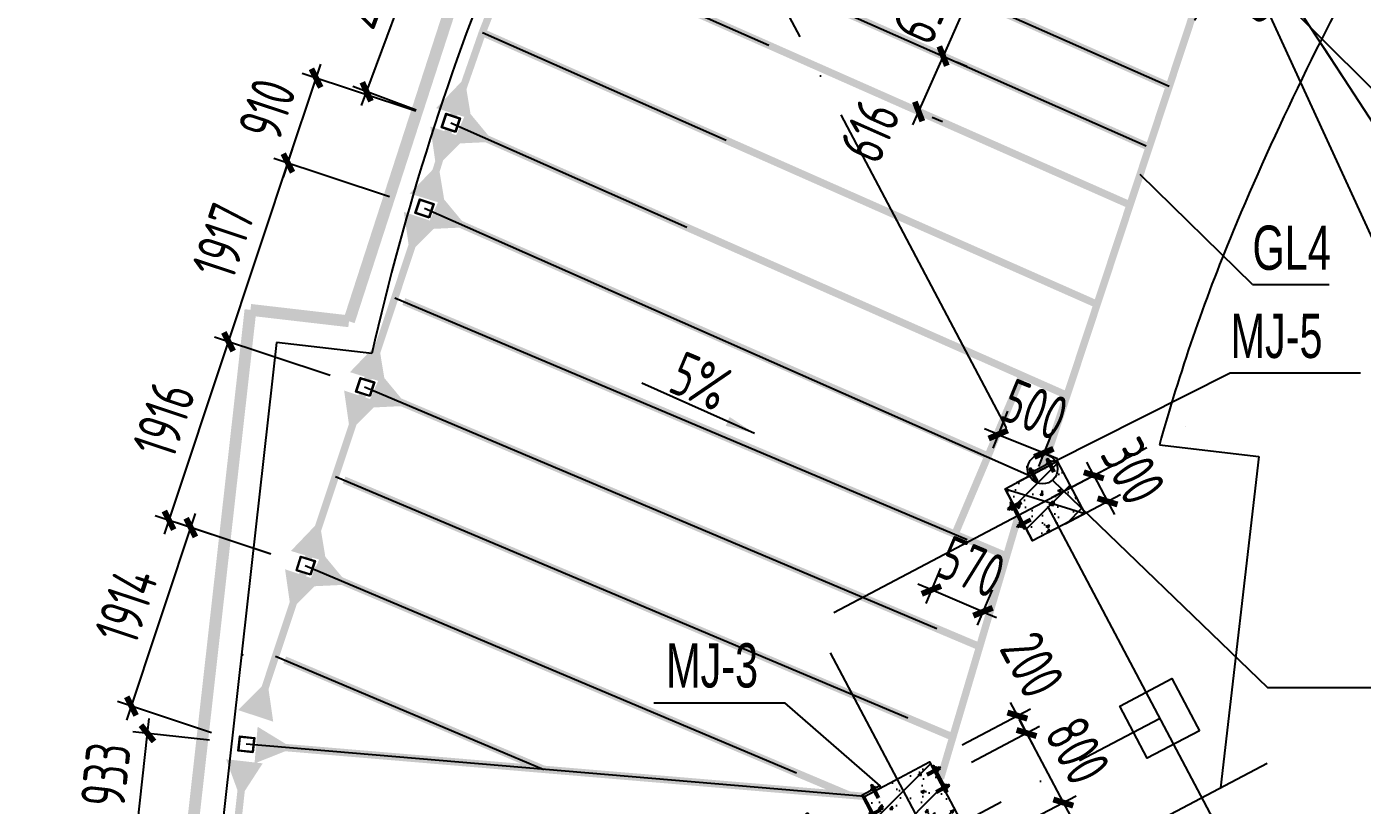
# Model space of a CAD drawing. Extents: x -803796 to -501762, y -1479216 to -846035.
# Drawn here: x -577955 to -564368, y -1308681 to -1300757 of the extents above; entities that cross this region are included whole.
import ezdxf

# ---------------------------------------------------------------- set-up
doc = ezdxf.new("R2010")
doc.units = 0
doc.header["$LTSCALE"] = 1500
for name, pattern in [('5102-12$0$5102-12$0$5102-12$0$DASH', [0.35, 0.25, -0.1]), ('CENTER', [2, 1.25, -0.25, 0.25, -0.25]), ('XREF-GRID-04区$0$ACAD_ISO04W100', [30, 24, -3, 0, -3])]:
    doc.linetypes.add(name, pattern=pattern)
doc.layers.get('0').update_dxf_attribs({"linetype": 'CONTINUOUS'})
doc.layers.get('Defpoints').update_dxf_attribs({"linetype": 'CONTINUOUS'})
for name, color, linetype in [('AR-INT DECO', 140, 'CONTINUOUS'), ('C18', 4, 'CENTER'), ('DIM', 3, 'CONTINUOUS'), ('HATCH', 254, 'CONTINUOUS'), ('L18', 6, 'CONTINUOUS'), ('L25', 7, 'CONTINUOUS'), ('P-WALL-NEW', 4, 'CONTINUOUS'), ('P-WALL-ORIG', 6, 'CONTINUOUS'), ('STPM_RBEAM_SIG', 2, 'CONTINUOUS'), ('STPM_SBEAM_THICK', 2, 'CONTINUOUS'), ('TEXT', 7, 'CONTINUOUS'), ('THIN', 7, 'CONTINUOUS'), ('XREF-GRID-04区$0$A-DOTE', 14, 'XREF-GRID-04区$0$ACAD_ISO04W100'), ('XREF-GRID-04区$0$AXIS', 3, 'CONTINUOUS')]:
    doc.layers.add(name, color=color, linetype=linetype)
doc.styles.add('TSSD_Dimension', font='Tssdeng.shx', dxfattribs={"width": 0.7, "bigfont": 'hztxt.shx'})
doc.styles.add('TSSD_Label', font='tj03-romans1.shx', dxfattribs={"width": 0.7, "bigfont": 'hztxt.shx'})
doc.styles.add('TSSD_NORM', font='tssdeng.shx', dxfattribs={"width": 0.7, "bigfont": 'hztxt.shx'})
doc.dimstyles.get("Standard").update_dxf_attribs({"dimtxt": 0.18, "dimasz": 0.18, "dimexe": 0.18, "dimexo": 0.0625, "dimgap": 0.09, "dimtad": 0, "dimtih": 1, "dimtoh": 1, "dimdec": 4, "dimzin": 0, "dimdsep": 46, "dimtxsty": 'Standard', "dimcen": 0.09, "dimadec": 0, "dimazin": 0, "dimtfac": 1, "dimtdec": 4, "dimtofl": 0, "dimtmove": 0, "dimatfit": 3, "dimfxl": 1, "dimtolj": 1, "dimtzin": 0, "dimarcsym": 0})
doc.dimstyles.new('TSSD_150_150', dxfattribs={"dimtxt": 450, "dimasz": 150, "dimexe": 150, "dimexo": 375, "dimgap": 150, "dimtad": 1, "dimdec": 0, "dimzin": 0, "dimdsep": 46, "dimtxsty": 'TSSD_Dimension', "dimblk": 'ARCHTICK', "dimblk1": 'ARCHTICK', "dimblk2": 'ARCHTICK', "dimcen": 0, "dimdle": 150, "dimclrt": 7, "dimadec": 0, "dimazin": 0, "dimtfac": 1, "dimtdec": 0, "dimtix": 1, "dimtmove": 2, "dimatfit": 3, "dimfxl": 1, "dimtolj": 1, "dimtzin": 0, "dimarcsym": 0})
pattern_1 = [(50, (-438885.55, -1416324.94), (358.6301, -31.37607), [37.5, -412.5]), (355, (-438885.55, -1416324.94), (-69.3757, 376.0961), [30, -330]), (100.4514, (-438855.67, -1416327.56), (289.2547, 344.7198), [31.8701, -350.57106]), (46.1842, (-438885.55, -1416224.94), (533.6205, -82.7595), [56.25, -618.75]), (96.6356, (-438841.1, -1416231.84), (467.3314, 487.059), [47.8051, -525.8565]), (351.1842, (-438885.55, -1416224.94), (467.331, 487.0593), [45, -495]), (21, (-438835.55, -1416249.94), (298.45353, -201.30945), [37.5, -412.5]), (326, (-438835.55, -1416249.94), (121.6577, 362.575), [30, -330]), (71.4514, (-438810.68, -1416266.72), (420.1113, 161.26525), [31.8701, -350.57106]), (37.5, (-438885.55, -1416324.94), (6.07993, 166.44693), [0, -326, 0, -335, 0, -331.25]), (7.5, (-438885.55, -1416324.94), (131.53477, 197.20586), [0, -191, 0, -318.5, 0, -126.25]), (327.5, (-438997.05, -1416324.94), (266.91122, -11.27744), [0, -125, 0, -390, 0, -517.5]), (317.5, (-439047.05, -1416324.94), (291.5931, 50.0525), [0, -162.5, 0, -259, 0, -367.5]), (45, (-438885.55, -1416324.94), (-176.7767, 176.7767), [])]

# ---------------------------------------------------------------- blocks, each defined once
blk = doc.blocks.new('_ArchTick')
at = {"color": 0, "linetype": 'ByBlock', "const_width": 0.4}
blk.add_lwpolyline([(-0.5, -0.5), (0.5, 0.5)], dxfattribs=at)
blk = doc.blocks.new('*D431')
at = {"layer": 'Defpoints', "color": 0, "transparency": 16777216}
for p in [(-576286, -1305855), (-575118, -1306243), (-575721, -1308060)]:
    blk.add_point(p, dxfattribs=at)
at = {"layer": 'DIM', "color": 0, "lineweight": -2, "transparency": 16777216}
for p, q in [((-576937, -1307814), (-576239, -1305712)), ((-575473, -1306125), (-576428, -1305807)), ((-576077, -1307942), (-577032, -1307624))]:
    blk.add_line(p, q, dxfattribs=at)
at = {"layer": 'DIM', "color": 0, "lineweight": -2, "transparency": 16777216, "xscale": 150, "yscale": 150, "zscale": 150}
for p, rotation in [((-576286, -1305855), 71.61509987164042), ((-576890, -1307671), 251.6150998716404)]:
    blk.add_blockref('_ArchTick', p, dxfattribs=dict(at, rotation=rotation))
at = {"layer": 'DIM', "color": 7, "transparency": 16777216, "insert": (-576944, -1306645), "char_height": 450, "attachment_point": 5, "rotation": 71.6151, "style": 'TSSD_Dimension'}
blk.add_mtext('\\A1;1914', dxfattribs=at)
blk = doc.blocks.new('*D432')
at = {"layer": 'Defpoints', "color": 0, "transparency": 16777216}
for p in [(-575902, -1303963), (-574513, -1304425), (-575121, -1306241)]:
    blk.add_point(p, dxfattribs=at)
at = {"layer": 'DIM', "color": 0, "lineweight": -2, "transparency": 16777216}
for p, q in [((-576554, -1305923), (-575855, -1303821)), ((-574869, -1304307), (-576045, -1303916)), ((-575477, -1306123), (-576649, -1305734))]:
    blk.add_line(p, q, dxfattribs=at)
at = {"layer": 'DIM', "color": 0, "lineweight": -2, "transparency": 16777216, "xscale": 150, "yscale": 150, "zscale": 150}
for p, rotation in [((-575902, -1303963), 71.61509987164042), ((-576507, -1305781), 251.6150998716404)]:
    blk.add_blockref('_ArchTick', p, dxfattribs=dict(at, rotation=rotation))
at = {"layer": 'DIM', "color": 7, "transparency": 16777216, "insert": (-576560, -1304754), "char_height": 450, "attachment_point": 5, "rotation": 71.6151, "style": 'TSSD_Dimension'}
blk.add_mtext('\\A1;1916', dxfattribs=at)
blk = doc.blocks.new('*D433')
at = {"layer": 'Defpoints', "color": 0, "transparency": 16777216}
for p in [(-575298, -1302144), (-573909, -1302606), (-574513, -1304425)]:
    blk.add_point(p, dxfattribs=at)
at = {"layer": 'DIM', "color": 0, "lineweight": -2, "transparency": 16777216}
for p, q in [((-575950, -1304106), (-575251, -1302002)), ((-574265, -1302488), (-575440, -1302097)), ((-574869, -1304307), (-576045, -1303916))]:
    blk.add_line(p, q, dxfattribs=at)
at = {"layer": 'DIM', "color": 0, "lineweight": -2, "transparency": 16777216, "xscale": 150, "yscale": 150, "zscale": 150}
for p, rotation in [((-575298, -1302144), 71.61509987164042), ((-575903, -1303963), 251.6150998716404)]:
    blk.add_blockref('_ArchTick', p, dxfattribs=dict(at, rotation=rotation))
at = {"layer": 'DIM', "color": 7, "transparency": 16777216, "insert": (-575956, -1302936), "char_height": 450, "attachment_point": 5, "rotation": 71.6151, "style": 'TSSD_Dimension'}
blk.add_mtext('\\A1;1917', dxfattribs=at)
blk = doc.blocks.new('*D434')
at = {"layer": 'Defpoints', "color": 0, "transparency": 16777216}
for p in [(-575011, -1301281), (-573640, -1301737), (-573909, -1302606)]:
    blk.add_point(p, dxfattribs=at)
at = {"layer": 'DIM', "color": 0, "lineweight": -2, "transparency": 16777216}
for p, q in [((-575011, -1301281), (-574964, -1301139)), ((-575298, -1302144), (-575011, -1301281)), ((-573996, -1301618), (-575153, -1301234)), ((-574265, -1302488), (-575440, -1302097)), ((-575298, -1302144), (-575345, -1302287))]:
    blk.add_line(p, q, dxfattribs=at)
at = {"layer": 'DIM', "color": 0, "lineweight": -2, "transparency": 16777216, "xscale": 150, "yscale": 150, "zscale": 150}
for p, rotation in [((-575011, -1301281), 251.6150998716404), ((-575298, -1302144), 71.61509987164042)]:
    blk.add_blockref('_ArchTick', p, dxfattribs=dict(at, rotation=rotation))
at = {"layer": 'DIM', "color": 7, "transparency": 16777216, "insert": (-575510, -1301595), "char_height": 450, "attachment_point": 5, "rotation": 71.6151, "style": 'TSSD_Dimension'}
blk.add_mtext('\\A1;910', dxfattribs=at)
blk = doc.blocks.new('*D435')
at = {"layer": 'Defpoints', "color": 0, "transparency": 16777216}
for p in [(-573789, -1299511), (-572932, -1299828), (-573640, -1301737)]:
    blk.add_point(p, dxfattribs=at)
at = {"layer": 'DIM', "color": 0, "lineweight": -2, "transparency": 16777216}
for p, q in [((-574549, -1301560), (-573737, -1299370)), ((-573284, -1299698), (-573929, -1299458)), ((-573992, -1301606), (-574637, -1301367))]:
    blk.add_line(p, q, dxfattribs=at)
at = {"layer": 'DIM', "color": 0, "lineweight": -2, "transparency": 16777216, "xscale": 150, "yscale": 150, "zscale": 150}
for p, rotation in [((-573789, -1299511), 69.64615352391415), ((-574497, -1301419), 249.6461535239141)]:
    blk.add_blockref('_ArchTick', p, dxfattribs=dict(at, rotation=rotation))
at = {"layer": 'DIM', "color": 7, "transparency": 16777216, "insert": (-574494, -1300334), "char_height": 450, "attachment_point": 5, "rotation": 69.6462, "style": 'TSSD_Dimension'}
blk.add_mtext('\\A1;2036', dxfattribs=at)
blk = doc.blocks.new('*D487')
at = {"layer": 'Defpoints', "color": 0, "transparency": 16777216}
for p in [(-576727, -1307948), (-575721, -1308060), (-575824, -1308987)]:
    blk.add_point(p, dxfattribs=at)
at = {"layer": 'DIM', "color": 0, "lineweight": -2, "transparency": 16777216}
for p, q in [((-576727, -1307948), (-576710, -1307799)), ((-576094, -1308018), (-576876, -1307932)), ((-576829, -1308875), (-576727, -1307948)), ((-576197, -1308945), (-576979, -1308859)), ((-576829, -1308875), (-576846, -1309024))]:
    blk.add_line(p, q, dxfattribs=at)
at = {"layer": 'DIM', "color": 0, "lineweight": -2, "transparency": 16777216, "xscale": 150, "yscale": 150, "zscale": 150}
for p, rotation in [((-576727, -1307948), 263.674276802154), ((-576829, -1308875), 83.67427680215405)]:
    blk.add_blockref('_ArchTick', p, dxfattribs=dict(at, rotation=rotation))
at = {"layer": 'DIM', "color": 7, "transparency": 16777216, "insert": (-577151, -1308370), "char_height": 450, "attachment_point": 5, "rotation": 83.6743, "style": 'TSSD_Dimension'}
blk.add_mtext('\\A1;933', dxfattribs=at)
blk = doc.blocks.new('*D690')
at = {"layer": 'Defpoints', "color": 0, "transparency": 16777216}
for p in [(-568733, -1301012), (-568983, -1301575), (-568882, -1301620)]:
    blk.add_point(p, dxfattribs=at)
at = {"layer": 'DIM', "color": 0, "lineweight": -2, "transparency": 16777216}
for p, q in [((-568572, -1300919), (-568943, -1301757)), ((-568390, -1301163), (-568496, -1301117)), ((-568640, -1301727), (-568745, -1301680))]:
    blk.add_line(p, q, dxfattribs=at)
at = {"layer": 'DIM', "color": 0, "lineweight": -2, "transparency": 16777216, "xscale": 150, "yscale": 150, "zscale": 150}
for p, rotation in [((-568633, -1301056), 66.1402366650679), ((-568882, -1301620), 246.1402366650679)]:
    blk.add_blockref('_ArchTick', p, dxfattribs=dict(at, rotation=rotation))
at = {"layer": 'DIM', "color": 7, "transparency": 16777216, "insert": (-569379, -1301817), "char_height": 450, "attachment_point": 5, "rotation": 66.1402, "style": 'TSSD_Dimension'}
blk.add_mtext('\\A1;616', dxfattribs=at)
blk = doc.blocks.new('*D692')
at = {"layer": 'Defpoints', "color": 0, "transparency": 16777216}
for p in [(-568470, -1300417), (-568733, -1301012), (-568633, -1301056)]:
    blk.add_point(p, dxfattribs=at)
at = {"layer": 'DIM', "color": 0, "lineweight": -2, "transparency": 16777216}
for p, q in [((-568370, -1300461), (-568309, -1300324)), ((-568370, -1300461), (-568633, -1301056)), ((-568127, -1300568), (-568233, -1300522)), ((-568633, -1301056), (-568693, -1301193)), ((-568390, -1301163), (-568496, -1301117))]:
    blk.add_line(p, q, dxfattribs=at)
at = {"layer": 'DIM', "color": 0, "lineweight": -2, "transparency": 16777216, "xscale": 150, "yscale": 150, "zscale": 150}
for p, rotation in [((-568370, -1300461), 246.1402366650549), ((-568633, -1301056), 66.14023666505493)]:
    blk.add_blockref('_ArchTick', p, dxfattribs=dict(at, rotation=rotation))
at = {"layer": 'DIM', "color": 7, "transparency": 16777216, "insert": (-568844, -1300607), "char_height": 450, "attachment_point": 5, "rotation": 66.1402, "style": 'TSSD_Dimension'}
blk.add_mtext('\\A1;651', dxfattribs=at)
blk = doc.blocks.new('LMM12A')
at = {"layer": 'L18'}
for p, q in [((0, 7.8), (0, -7.8)), ((9.8, 10.4), (1, 10.4)), ((9.8, 5.2), (1, 5.2)), ((10.8, 7.8), (10.8, -7.8)), ((9.8, -5.2), (1, -5.2)), ((9.8, -10.4), (1, -10.4))]:
    blk.add_line(p, q, dxfattribs=at)
for centre, radius, start, end in [((3.7, 7.8), 3.74, 136, 224), ((13.4, 0), 13.4, 157.15841, 202.84159), ((7.1, 7.8), 3.74, 316, 44), ((-2.6, 0), 13.4, 337.15841, 22.84159), ((3.7, -7.8), 3.74, 136, 224), ((7.1, -7.8), 3.74, 316, 44)]:
    blk.add_arc(centre, radius, start, end, dxfattribs=at)
blk = doc.blocks.new('A$C40232FC0')
blk.add_lwpolyline([(0, 82), (300, 82), (300, 102), (0, 102)], close=True)
at = {"layer": 'C18'}
for p, q in [((50, 0), (50, 145)), ((250, 0), (250, 145))]:
    blk.add_line(p, q, dxfattribs=at)
at = {"layer": 'L18'}
for p, q in [((41, 127), (41, 149)), ((41, 149), (59, 149)), ((45, 128), (45, 149)), ((55, 128), (55, 149)), ((59, 127), (59, 149)), ((241, 127), (241, 149)), ((241, 149), (259, 149)), ((245, 128), (245, 149)), ((255, 128), (255, 149)), ((259, 127), (259, 149)), ((39, 0), (39, 102)), ((43, 0), (43, 102)), ((57, 0), (57, 102)), ((60, 0), (60, 102)), ((239, 0), (239, 102)), ((243, 0), (243, 102)), ((257, 0), (257, 102)), ((260, 0), (260, 102))]:
    blk.add_line(p, q, dxfattribs=at)
at = {"layer": 'L25'}
for p, q in [((17, 102), (17, 110)), ((17, 110), (83, 110)), ((83, 102), (17, 102)), ((83, 110), (83, 102)), ((217, 102), (217, 110)), ((217, 110), (283, 110)), ((283, 102), (217, 102)), ((283, 110), (283, 102))]:
    blk.add_line(p, q, dxfattribs=at)
at = {"layer": 'L18', "extrusion": (0, 0, -1), "xscale": 1.666666666686069, "yscale": 1.666666666686069, "zscale": -1.666666666666666, "rotation": 90}
for p in [(-50, 110), (-250, 110)]:
    blk.add_blockref('LMM12A', p, dxfattribs=at)
blk = doc.blocks.new('A$C5A2A551F')
blk.add_lwpolyline([(1900, 5168), (1900, 668), (0, 668), (0, 468), (2100, 468), (2100, 5168)], close=True)
at = {"layer": 'C18'}
for p, q in [((1080, 4668), (2525, 4668)), ((700, 1488), (700, 43)), ((1080, 2668), (2525, 2668))]:
    blk.add_line(p, q, dxfattribs=at)
at = {"layer": 'L18'}
for p, q in [((1080, 4773), (2100, 4773)), ((1080, 4740), (2100, 4740)), ((1080, 4596), (2100, 4596)), ((1080, 4563), (2100, 4563)), ((2346, 4755), (2568, 4755)), ((2346, 4581), (2568, 4581)), ((2363, 4722), (2568, 4722)), ((2363, 4615), (2568, 4615)), ((2568, 4755), (2568, 4581)), ((1080, 2773), (2100, 2773)), ((1080, 2740), (2100, 2740)), ((2346, 2755), (2568, 2755)), ((2363, 2722), (2568, 2722)), ((2568, 2755), (2568, 2581)), ((595, 1488), (595, 468)), ((628, 1488), (628, 468)), ((772, 1488), (772, 468)), ((805, 1488), (805, 468)), ((1080, 2596), (2100, 2596)), ((1080, 2563), (2100, 2563)), ((2346, 2581), (2568, 2581)), ((2363, 2615), (2568, 2615)), ((613, 222), (613, 0)), ((787, 0), (613, 0)), ((647, 205), (647, 0)), ((754, 205), (754, 0)), ((787, 222), (787, 0))]:
    blk.add_line(p, q, dxfattribs=at)
at = {"layer": 'L25'}
for p, q in [((2100, 4335), (2100, 5001)), ((2100, 5001), (2183, 5001)), ((2183, 4335), (2100, 4335)), ((2183, 5001), (2183, 4335)), ((2100, 2335), (2100, 3001)), ((2100, 3001), (2183, 3001)), ((2183, 3001), (2183, 2335)), ((2183, 2335), (2100, 2335)), ((367, 468), (1033, 468)), ((367, 385), (367, 468)), ((1033, 385), (367, 385)), ((1033, 468), (1033, 385))]:
    blk.add_line(p, q, dxfattribs=at)
at = {"layer": 'L18', "extrusion": (0, 0, -1), "xscale": 16.66666666686069, "yscale": 16.66666666686069, "zscale": -16.66666666666666}
for p, rotation in [((-2183, 4668), 180.000010487033), ((-2183, 2668), 180.000010487033), ((-700, 385), 270.000010487033)]:
    blk.add_blockref('LMM12A', p, dxfattribs=dict(at, rotation=rotation))
blk = doc.blocks.new('*D693')
at = {"layer": 'Defpoints', "color": 0, "transparency": 16777216}
for p in [(-567784, -1307945), (-568770, -1308240), (-568677, -1308417)]:
    blk.add_point(p, dxfattribs=at)
at = {"layer": 'DIM', "color": 0, "lineweight": -2, "transparency": 16777216}
for p, q in [((-568439, -1308065), (-567744, -1307698)), ((-567877, -1307768), (-567947, -1307636)), ((-567877, -1307768), (-567784, -1307945)), ((-568345, -1308242), (-567651, -1307875)), ((-567784, -1307945), (-567714, -1308078))]:
    blk.add_line(p, q, dxfattribs=at)
at = {"layer": 'DIM', "color": 0, "lineweight": -2, "transparency": 16777216, "xscale": 150, "yscale": 150, "zscale": 150}
for p, rotation in [((-567877, -1307768), 297.8262450790927), ((-567784, -1307945), 117.8262450790927)]:
    blk.add_blockref('_ArchTick', p, dxfattribs=dict(at, rotation=rotation))
at = {"layer": 'DIM', "color": 7, "transparency": 16777216, "insert": (-567726, -1307251), "char_height": 450, "attachment_point": 5, "rotation": 297.8262, "style": 'TSSD_Dimension'}
blk.add_mtext('\\A1;200', dxfattribs=at)
blk = doc.blocks.new('*D694')
at = {"layer": 'Defpoints', "color": 0, "transparency": 16777216}
for p in [(-568677, -1308417), (-567410, -1308653), (-568303, -1309124)]:
    blk.add_point(p, dxfattribs=at)
at = {"layer": 'DIM', "color": 0, "lineweight": -2, "transparency": 16777216}
for p, q in [((-567784, -1307945), (-567854, -1307812)), ((-568345, -1308242), (-567651, -1307875)), ((-567784, -1307945), (-567410, -1308653)), ((-567972, -1308949), (-567278, -1308583)), ((-567410, -1308653), (-567340, -1308785))]:
    blk.add_line(p, q, dxfattribs=at)
at = {"layer": 'DIM', "color": 0, "lineweight": -2, "transparency": 16777216, "xscale": 150, "yscale": 150, "zscale": 150}
for p, rotation in [((-567784, -1307945), 297.8262450790873), ((-567410, -1308653), 117.8262450790873)]:
    blk.add_blockref('_ArchTick', p, dxfattribs=dict(at, rotation=rotation))
at = {"layer": 'DIM', "color": 7, "transparency": 16777216, "insert": (-567265, -1308124), "char_height": 450, "attachment_point": 5, "rotation": 297.8262, "style": 'TSSD_Dimension'}
blk.add_mtext('\\A1;800', dxfattribs=at)
blk = doc.blocks.new('*D695')
at = {"layer": 'Defpoints', "color": 0, "transparency": 16777216}
for p in [(-569107, -1309209), (-568967, -1309474), (-569945, -1309991)]:
    blk.add_point(p, dxfattribs=at)
at = {"layer": 'DIM', "color": 0, "lineweight": -2, "transparency": 16777216}
for p, q in [((-569438, -1309384), (-570218, -1309795)), ((-570085, -1309725), (-570155, -1309593)), ((-570085, -1309725), (-569945, -1309991)), ((-569298, -1309649), (-570078, -1310061)), ((-569945, -1309991), (-569875, -1310123))]:
    blk.add_line(p, q, dxfattribs=at)
at = {"layer": 'DIM', "color": 0, "lineweight": -2, "transparency": 16777216, "xscale": 150, "yscale": 150, "zscale": 150}
for p, rotation in [((-570085, -1309725), 297.8262450790856), ((-569945, -1309991), 117.8262450790856)]:
    blk.add_blockref('_ArchTick', p, dxfattribs=dict(at, rotation=rotation))
at = {"layer": 'DIM', "color": 7, "transparency": 16777216, "insert": (-570070, -1309106), "char_height": 450, "attachment_point": 5, "rotation": 297.8262, "style": 'TSSD_Dimension'}
blk.add_mtext('\\A1;300', dxfattribs=at)
blk = doc.blocks.new('*D697')
at = {"layer": 'Defpoints', "color": 0, "transparency": 16777216}
for p in [(-566960, -1305588), (-567863, -1305725), (-567723, -1305991)]:
    blk.add_point(p, dxfattribs=at)
at = {"layer": 'DIM', "color": 0, "lineweight": -2, "transparency": 16777216}
for p, q in [((-567531, -1305550), (-566968, -1305253)), ((-567100, -1305323), (-567170, -1305190)), ((-567100, -1305323), (-566960, -1305588)), ((-567391, -1305816), (-566828, -1305518)), ((-566960, -1305588), (-566890, -1305721))]:
    blk.add_line(p, q, dxfattribs=at)
at = {"layer": 'DIM', "color": 0, "lineweight": -2, "transparency": 16777216, "xscale": 150, "yscale": 150, "zscale": 150}
for p, rotation in [((-567100, -1305323), 297.826244095319), ((-566960, -1305588), 117.826244095319)]:
    blk.add_blockref('_ArchTick', p, dxfattribs=dict(at, rotation=rotation))
at = {"layer": 'DIM', "color": 7, "transparency": 16777216, "insert": (-566699, -1305281), "char_height": 450, "attachment_point": 5, "rotation": 297.8262, "style": 'TSSD_Dimension'}
blk.add_mtext('\\A1;300', dxfattribs=at)
blk = doc.blocks.new('*D700')
at = {"layer": 'Defpoints', "color": 0, "transparency": 16777216}
for p in [(-565824, -1299829), (-565596, -1299982), (-565992, -1300568)]:
    blk.add_point(p, dxfattribs=at)
at = {"layer": 'DIM', "color": 0, "lineweight": -2, "transparency": 16777216}
for p, q in [((-566034, -1300139), (-566303, -1300539)), ((-566219, -1300415), (-566344, -1300331)), ((-565806, -1300293), (-566076, -1300693)), ((-566219, -1300415), (-565992, -1300568)), ((-565992, -1300568), (-565867, -1300652))]:
    blk.add_line(p, q, dxfattribs=at)
at = {"layer": 'DIM', "color": 0, "lineweight": -2, "transparency": 16777216, "xscale": 150, "yscale": 150, "zscale": 150}
for p, rotation in [((-566219, -1300415), 325.9999724057827), ((-565992, -1300568), 145.9999724057826)]:
    blk.add_blockref('_ArchTick', p, dxfattribs=dict(at, rotation=rotation))
at = {"layer": 'DIM', "color": 7, "transparency": 16777216, "insert": (-565500, -1300392), "char_height": 450, "attachment_point": 5, "rotation": 326, "style": 'TSSD_Dimension'}
blk.add_mtext('\\A1;275', dxfattribs=at)
blk = doc.blocks.new('*D924')
at = {"layer": 'Defpoints', "color": 0, "transparency": 16777216}
for p in [(-567837, -1304322), (-567373, -1304509), (-567608, -1305094)]:
    blk.add_point(p, dxfattribs=at)
at = {"layer": 'DIM', "color": 0, "lineweight": -2, "transparency": 16777216}
for p, q in [((-567977, -1304670), (-568128, -1305046)), ((-568072, -1304907), (-568211, -1304851)), ((-567513, -1304857), (-567664, -1305233)), ((-568072, -1304907), (-567608, -1305094)), ((-567608, -1305094), (-567469, -1305150))]:
    blk.add_line(p, q, dxfattribs=at)
at = {"layer": 'DIM', "color": 0, "lineweight": -2, "transparency": 16777216, "xscale": 150, "yscale": 150, "zscale": 150}
for p, rotation in [((-568072, -1304907), 338.0639043825012), ((-567608, -1305094), 158.0639043825012)]:
    blk.add_blockref('_ArchTick', p, dxfattribs=dict(at, rotation=rotation))
at = {"layer": 'DIM', "color": 7, "transparency": 16777216, "insert": (-567700, -1304653), "char_height": 450, "attachment_point": 5, "rotation": 338.0639, "style": 'TSSD_Dimension'}
blk.add_mtext('\\A1;500', dxfattribs=at)
blk = doc.blocks.new('*D925')
at = {"layer": 'Defpoints', "color": 0, "transparency": 16777216}
for p in [(-568513, -1305922), (-567987, -1306144), (-568752, -1306489)]:
    blk.add_point(p, dxfattribs=at)
at = {"layer": 'DIM', "color": 0, "lineweight": -2, "transparency": 16777216}
for p, q in [((-568658, -1306268), (-568810, -1306628)), ((-568752, -1306489), (-568890, -1306431)), ((-568227, -1306711), (-568752, -1306489)), ((-568133, -1306489), (-568285, -1306849)), ((-568227, -1306711), (-568088, -1306769))]:
    blk.add_line(p, q, dxfattribs=at)
at = {"layer": 'DIM', "color": 0, "lineweight": -2, "transparency": 16777216, "xscale": 150, "yscale": 150, "zscale": 150}
for p, rotation in [((-568752, -1306489), 337.1409413738716), ((-568227, -1306711), 157.1409413738716)]:
    blk.add_blockref('_ArchTick', p, dxfattribs=dict(at, rotation=rotation))
at = {"layer": 'DIM', "color": 7, "transparency": 16777216, "insert": (-568343, -1306255), "char_height": 450, "attachment_point": 5, "rotation": 337.1409, "style": 'TSSD_Dimension'}
blk.add_mtext('\\A1;570', dxfattribs=at)

msp = doc.modelspace()

# ---------------------------------------------------------------- hatches: boundary and pattern name
at = {"layer": 'HATCH'}
h = msp.add_hatch(dxfattribs=at)
h.set_pattern_fill('ARMORED', color=256, scale=50, style=0)
h.set_pattern_definition(pattern_1)
h.paths.add_polyline_path([(-567191.9, -1305710.5), (-567722.6, -1305990.6), (-568002.6, -1305460), (-567472, -1305179.9), (-567215.3, -1305666.3)])
h = msp.add_hatch(dxfattribs=at)
h.set_pattern_fill('ARMORED', color=256, scale=50, style=0)
h.set_pattern_definition(pattern_1)
h.paths.add_polyline_path([(-567191.9, -1305710.5), (-567722.6, -1305990.6), (-568002.6, -1305460), (-567472, -1305179.9), (-567215.3, -1305666.3)])
h = msp.add_hatch(dxfattribs=at)
h.set_pattern_fill('ARMORED', color=256, scale=50, style=0)
h.set_pattern_definition(pattern_1)
h.paths.add_polyline_path([(-568653.5, -1308460.8), (-568303.5, -1309124.1), (-568966.7, -1309474.2), (-569433.5, -1308589.8), (-568770.2, -1308239.7)])

# ---------------------------------------------------------------- linework, layer by layer
msp.add_line((-568002.6, -1305460), (-567191.9, -1305710.5))
for points in [[(-573592.7, -1301831.4), (-573735.2, -1301784.4), (-573688.2, -1301642), (-573545.7, -1301689)], [(-573595.9, -1301825.1), (-573728.9, -1301781.2), (-573685, -1301648.3), (-573552, -1301692.2)], [(-573861, -1302700.9), (-574003.5, -1302653.9), (-573956.5, -1302511.5), (-573814, -1302558.5)], [(-573864.2, -1302694.6), (-573997.2, -1302650.7), (-573953.3, -1302517.8), (-573820.4, -1302561.7)], [(-574465.2, -1304518.8), (-574607.7, -1304471.8), (-574560.7, -1304329.3), (-574418.2, -1304376.3)], [(-574468.4, -1304512.5), (-574601.4, -1304468.6), (-574557.5, -1304335.7), (-574424.6, -1304379.5)], [(-575069.4, -1306336.7), (-575211.9, -1306289.7), (-575164.9, -1306147.2), (-575022.4, -1306194.2)], [(-575072.6, -1306330.3), (-575205.6, -1306286.5), (-575161.7, -1306153.5), (-575028.8, -1306197.4)], [(-575655, -1308142.6), (-575804.1, -1308126.2), (-575787.7, -1307977.1), (-575638.6, -1307993.4)], [(-575659.4, -1308137), (-575798.6, -1308121.8), (-575783.3, -1307982.6), (-575644.1, -1307997.9)]]:
    msp.add_lwpolyline(points, close=True)
for points in [[(-567472, -1305179.9), (-567191.9, -1305710.5)], [(-568002.6, -1305460), (-567722.6, -1305990.6)]]:
    msp.add_lwpolyline(points)
at = {"layer": 'AR-INT DECO'}
for p, q in [((-572428.1, -1298666.7), (-566331.8, -1301363.1)), ((-572691.1, -1299261.1), (-566566, -1301970.3)), ((-572932.4, -1299828.2), (-570406.4, -1300945.5)), ((-573319.9, -1300816.2), (-570840.9, -1301912.7)), ((-573640.4, -1301736.7), (-571239, -1302798.8)), ((-567753.7, -1305328.6), (-573908.8, -1302606.2)), ((-574210.9, -1303515.1), (-568388.6, -1305974.3)), ((-574517.2, -1304423.6), (-568694.9, -1306882.8)), ((-574815.1, -1305333), (-568992.8, -1307792.2)), ((-575121.3, -1306241.5), (-570125.3, -1308351.7)), ((-575423, -1307162.1), (-572693.3, -1308315)), ((-569433.5, -1308589.8), (-575721.4, -1308059.8))]:
    msp.add_line(p, q, dxfattribs=at)
at = {"layer": 'AR-INT DECO', "linetype": '5102-12$0$5102-12$0$5102-12$0$DASH', "const_width": 120}
for points in [[(-573347.9, -1299655.5), (-574676.5, -1303755.1)], [(-575678.9, -1303638.8), (-576754.6, -1313240.7)], [(-574676.5, -1303755.1), (-575678.9, -1303638.8)]]:
    msp.add_lwpolyline(points, dxfattribs=at)
at = {"layer": 'AR-INT DECO', "const_width": 75}
for points in [[(-572959.9, -1299898.3), (-573319.9, -1300816.2)], [(-573319.9, -1300816.2), (-573615.8, -1301665.9)], [(-573662.6, -1301808.4), (-573879.3, -1302510.6)], [(-573940.3, -1302701.1), (-574489.3, -1304352.9)], [(-574536.6, -1304495.2), (-575093.5, -1306170.8)], [(-575140.8, -1306313.1), (-575625.4, -1307771)], [(-575740.8, -1308233), (-576017, -1310731.5)]]:
    msp.add_lwpolyline(points, dxfattribs=at)
at = {"layer": 'AR-INT DECO'}
msp.add_circle((-567620.7, -1305257.5), 152.3, dxfattribs=at)
msp.add_point((-575761.5, -1307150.9), dxfattribs=at)
at = {"layer": 'HATCH'}
msp.add_line((-567620.8, -1305258.4), (-567886.6, -1305398.7), dxfattribs=at)
for points in [[(-567191.9, -1305710.5), (-567722.6, -1305990.6), (-568002.6, -1305460), (-567472, -1305179.9), (-567215.3, -1305666.3)], [(-567191.9, -1305710.5), (-567722.6, -1305990.6), (-568002.6, -1305460), (-567472, -1305179.9), (-567215.3, -1305666.3)], [(-566025, -1307921.4), (-566555.6, -1308201.5), (-566835.7, -1307670.9), (-566305, -1307390.8), (-566048.3, -1307877.2)], [(-566025, -1307921.4), (-566555.6, -1308201.5), (-566835.7, -1307670.9), (-566305, -1307390.8), (-566048.3, -1307877.2)], [(-568653.5, -1308460.8), (-568303.5, -1309124.1), (-568966.7, -1309474.2), (-569433.5, -1308589.8), (-568770.2, -1308239.7)]]:
    msp.add_lwpolyline(points, close=True, dxfattribs=at)
at = {"layer": 'P-WALL-NEW'}
for p, q in [((-575414.3, -1303971.5), (-576456.4, -1313274.1)), ((-574444.8, -1304083.9), (-575414.3, -1303971.5))]:
    msp.add_line(p, q, dxfattribs=at)
msp.add_arc((-548604.2, -1309939.1), 26495.6, 157.43202, 167.23315, dxfattribs=at)
at = {"layer": 'P-WALL-ORIG', "color": 4}
for p, q in [((-566431.9, -1305013.1), (-565420.9, -1305130.3)), ((-565420.9, -1305130.3), (-565812, -1308502.5))]:
    msp.add_line(p, q, dxfattribs=at)
for centre, radius, start, end in [((-538669.6, -1314095.7), 29264.7, 150.68707, 157.39259), ((-548635.1, -1309929.5), 18463.5, 157.43965, 164.55692)]:
    msp.add_arc(centre, radius, start, end, dxfattribs=at)
at = {"layer": 'STPM_RBEAM_SIG'}
for points in [[(-573611, -1301641.1, 375, 0, 0), (-573500.4, -1301282.8, 375, 0, 0)], [(-573549, -1301777.1, 375, 0, 0), (-573206, -1301928.8, 375, 0, 0)], [(-573672, -1301831.6, 375, 0, 0), (-573790.3, -1302187.5, 375, 0, 0)], [(-573879.3, -1302510.6, 375, 0, 0), (-573768.7, -1302152.3, 375, 0, 0)], [(-573940.3, -1302701.1, 375, 0, 0), (-574058.6, -1303056.9, 375, 0, 0)], [(-573817.3, -1302646.6, 375, 0, 0), (-573474.4, -1302798.3, 375, 0, 0)], [(-574487.7, -1304328, 375, 0, 0), (-574377.1, -1303969.7, 375, 0, 0)], [(-574425.7, -1304464, 375, 0, 0), (-574082.7, -1304615.7, 375, 0, 0)], [(-574548.7, -1304518.5, 375, 0, 0), (-574667, -1304874.4, 375, 0, 0)], [(-575088.1, -1306147.5, 375, 0, 0), (-574977.5, -1305789.2, 375, 0, 0)], [(-575149.1, -1306338, 375, 0, 0), (-575267.4, -1306693.8, 375, 0, 0)], [(-575026.1, -1306283.5, 375, 0, 0), (-574683.1, -1306435.2, 375, 0, 0)], [(-575625.4, -1307771, 375, 0, 0), (-575507.1, -1307415.1, 375, 0, 0)], [(-575621.7, -1308068.2, 375, 0, 0), (-575248, -1308099.7, 375, 0, 0)], [(-575740.8, -1308233, 375, 0, 0), (-575782.5, -1308605.7, 375, 0, 0)]]:
    msp.add_lwpolyline(points, format="xyseb", dxfattribs=at)
at = {"layer": 'STPM_SBEAM_THICK', "color": 161, "const_width": 75}
for points in [[(-572290.1, -1298725.7), (-566302.9, -1301375.9)], [(-572553.2, -1299320.1), (-566566, -1301970.3)], [(-565830.6, -1299848.3), (-567620.8, -1305258.4)], [(-572340.8, -1300089.9), (-566731.5, -1302570.9)], [(-573319.9, -1300816.2), (-567066.2, -1303582.3)], [(-573549, -1301777.1), (-573177.1, -1301941.7)], [(-573177.1, -1301941.7), (-567372.8, -1304508.9)], [(-568197.6, -1305117.6), (-573817.3, -1302646.6)], [(-574118.7, -1303554), (-567987.5, -1306143.7)], [(-567830, -1304306.6), (-568512.5, -1305922.4)], [(-574425, -1304462.5), (-568261.2, -1307066)], [(-573195.9, -1304981.7), (-572450.8, -1305296.4)], [(-574726.7, -1305370.3), (-568534.2, -1307985.9)], [(-567871.2, -1305751.8), (-568659.2, -1308407.3)], [(-573496.2, -1305890.1), (-572735, -1306211.6)], [(-575029.4, -1306280.7), (-569588.6, -1308576.7)], [(-575330.9, -1307201), (-572693.3, -1308315)], [(-569433.5, -1308589.8), (-575621.7, -1308068.2)]]:
    msp.add_lwpolyline(points, dxfattribs=at)
at = {"layer": 'TEXT'}
for q in [(-566629.5, -1302262.6), (-564705.5, -1303381.2)]:
    msp.add_line((-565485.5, -1303381.2), q, dxfattribs=at)
for points in [[(-561886.3, -1302440.1), (-563212.7, -1302440.1), (-565845, -1299814.5)], [(-564385.2, -1304284.2), (-565711.7, -1304284.2), (-567501.4, -1305184.1)], [(-571574.3, -1307637.6), (-570247.9, -1307637.6), (-569274.8, -1308483.4)]]:
    msp.add_lwpolyline(points, dxfattribs=at)
at = {"layer": 'THIN'}
for p, q in [((-565826.6, -1299513.5), (-563973.5, -1303557.4)), ((-567521.4, -1305373), (-565332.4, -1307481.7)), ((-565332.4, -1307481.7), (-564171.7, -1307481.7))]:
    msp.add_line(p, q, dxfattribs=at)
msp.add_lwpolyline([(-577004.1, -1314409), (-571342.8, -1311421.3), (-571403.9, -1311080.5), (-570936.7, -1311580.2), (-570997.8, -1311239.3), (-565336.5, -1308251.6)], dxfattribs=at)
at = {"layer": 'XREF-GRID-04区$0$A-DOTE', "ltscale": 0.1}
for p, q in [((-571376.7, -1290814.9), (-561866.4, -1305416.9)), ((-573872.7, -1293696), (-563723.4, -1312924.5)), ((-569745.3, -1306719), (-566117, -1304803.9)), ((-569781.3, -1307127.6), (-567462.3, -1311521)), ((-579184.3, -1314528), (-566430.3, -1307796.2))]:
    msp.add_line(p, q, dxfattribs=at)
at = {"layer": 'XREF-GRID-04区$0$AXIS'}
msp.add_line((-564753.7, -1300983.7), (-561866.4, -1305416.9), dxfattribs=at)

# ---------------------------------------------------------------- block references
for p, rotation in [((-567723.8, -1305405.5), 27.82623723381), ((-567720, -1305819.6), 117.82623723381)]:
    msp.add_blockref('A$C40232FC0', p, dxfattribs=dict(rotation=rotation))
at = {"xscale": -1, "rotation": 297.8262529233648}
msp.add_blockref('A$C40232FC0', (-568679.4, -1308587.5), dxfattribs=at)
at = {"xscale": 0.1, "yscale": 0.1, "zscale": 0.1, "rotation": 207.8262469384426}
msp.add_blockref('A$C5A2A551F', (-569296.7, -1308442), dxfattribs=at)

# ---------------------------------------------------------------- texts
at = {"layer": 'TEXT', "style": 'TSSD_Label', "width": 0.7}
for s, p in [('GL4', (-565485.5, -1303231.2)), ('MJ-5', (-565708.7, -1304128.6)), ('MJ-3', (-571450.9, -1307482))]:
    msp.add_text(s, height=450, dxfattribs=at).set_placement(p)
at = {"layer": 'TEXT', "style": 'TSSD_NORM', "width": 0.7}
msp.add_text('5%', height=450, rotation=337, dxfattribs=at).set_placement((-571446.9, -1304463.3))

# ---------------------------------------------------------------- dimensions: what is measured, and where the dimension line sits
at = {"layer": 'DIM'}
for p1, p2, distance, picture, middle in [((-573640.4, -1301736.7), (-572932.4, -1299828.2), 913.3, '*D435', (-574494.4, -1300334.4)), ((-568470.2913, -1300416.6889), (-568733.4208, -1301011.6019), 110.0085, '*D692', (-568844.2009, -1300606.9565)), ((-567836.6, -1304322.1), (-567372.8, -1304508.9), -630.9, '*D924', (-567700.3, -1304652.8)), ((-567862.6, -1305725.3), (-567722.6, -1305990.6), 862, '*D697', (-566698.6, -1305280.5)), ((-567987.5, -1306143.7), (-568512.5, -1305922.4), 615.4, '*D925', (-568343.4, -1306254.6)), ((-568676.9, -1308416.6), (-568303.5, -1309124.1), 1010, '*D694', (-567265.3, -1308123.8)), ((-575824.1, -1308986.7), (-575721.4, -1308059.8), 1011.5, '*D487', (-577150.8, -1308370.5))]:
    dim = msp.add_aligned_dim(p1=p1, p2=p2, distance=distance, dimstyle='TSSD_150_150', dxfattribs=at)
    dim.commit()
    dim.dimension.update_dxf_attribs({"geometry": picture, "text_midpoint": middle})
for base, p1, p2, angle, picture, middle in [((-565991.7, -1300568.4), (-565824.1, -1299828.6), (-565596.3, -1299982.2), 325.99997, '*D700', (-565500.4, -1300392)), ((-568882.1, -1301619.7), (-568733.4, -1301011.6), (-568982.7, -1301575.2), 246.14024, '*D690', (-569379.2, -1301816.5)), ((-567783.6, -1307945.1), (-568770.2, -1308239.7), (-568676.9, -1308416.6), 297.82625, '*D693', (-567726.1, -1307250.8)), ((-569945.1, -1309990.6), (-569106.7, -1309208.9), (-568966.7, -1309474.2), 297.82625, '*D695', (-570070.1, -1309105.8))]:
    dim = msp.add_linear_dim(base=base, p1=p1, p2=p2, angle=angle, dimstyle='TSSD_150_150', dxfattribs=at)
    dim.commit()
    dim.dimension.update_dxf_attribs({"geometry": picture, "text_midpoint": middle, "dimtype": 161})
for base, p1, p2, picture, middle in [((-575011, -1301281.2), (-573908.8, -1302606.2), (-573640.4, -1301736.7), '*D434', (-575510.4, -1301594.5)), ((-575298, -1302144.5), (-574513.3, -1304425.2), (-573908.8, -1302606.2), '*D433', (-575956.1, -1302935.7)), ((-575902.4, -1303963.2), (-575121.3, -1306241.5), (-574513.2, -1304424.9), '*D432', (-576560.4, -1304753.8)), ((-576285.9, -1305854.7), (-575721.4, -1308059.8), (-575117.5, -1306243.1), '*D431', (-576943.7, -1306644.8))]:
    dim = msp.add_linear_dim(base=base, p1=p1, p2=p2, angle=251.6151, dimstyle='TSSD_150_150', dxfattribs=at)
    dim.commit()
    dim.dimension.update_dxf_attribs({"geometry": picture, "text_midpoint": middle})

# ---------------------------------------------------------------- leaders
at = {"layer": 'THIN'}
msp.add_leader([(-570550.5, -1304895.7), (-571696.6, -1304384.8)], dimstyle='Standard', override={"dimasz": 300}, dxfattribs=at)

doc.saveas('drawing.dxf')
